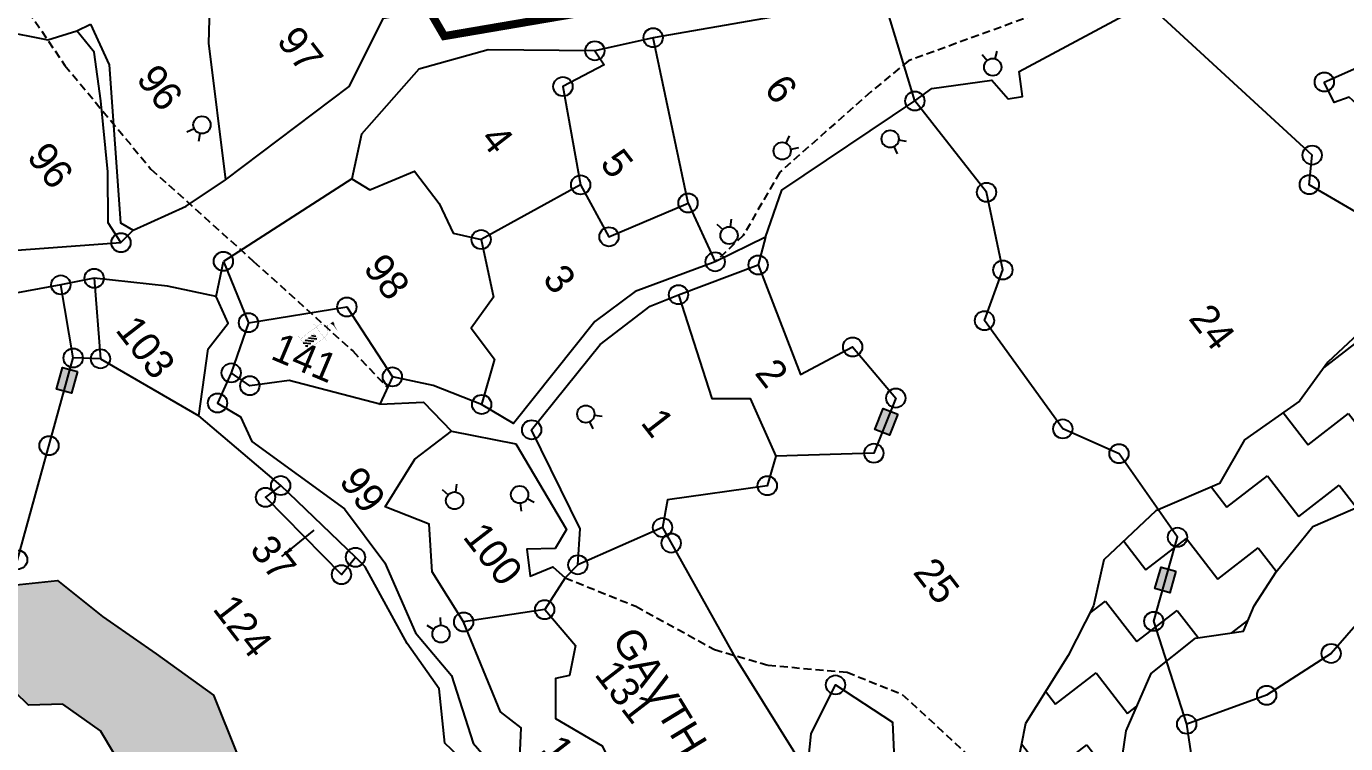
# Model space of a CAD drawing. Header units: metres. Extents: x 301302 to 305413, y 1949275 to 1952168.
# Drawn here: x 303532 to 304364, y 1950507 to 1950960 of the extents above; entities that cross this region are included whole.
import ezdxf

# ---------------------------------------------------------------- set-up
doc = ezdxf.new("R2010")
doc.units = ezdxf.units.M
doc.header["$MEASUREMENT"] = 0
doc.linetypes.add('DASHDOT', pattern=[1, 0.5, -0.25, 0, -0.25])
doc.linetypes.add('DASHED', pattern=[0.75, 0.5, -0.25])
for name, color, linetype in [('LINE_FOOTPATH', 1, 'DASHED'), ('OFF', 1, 'Continuous'), ('POLY_HATCH', 12, 'Continuous'), ('POLY_PARCEL', 6, 'Continuous'), ('POLY_ROAD', 30, 'Continuous'), ('POLY_WATER', 4, 'Continuous'), ('SYM_ARROW', 1, 'Continuous'), ('SYM_STONE', 1, 'Continuous'), ('SYM_WELL', 1, 'Continuous'), ('SYM_WORSHIP', 1, 'Continuous'), ('TEXT_MAPIN', 7, 'Continuous'), ('TEXT_PARCEL', 7, 'Continuous'), ('V_BOUND_STREAM_LINE', 7, 'DASHDOT')]:
    doc.layers.add(name, color=color, linetype=linetype)
doc.styles.get("Standard").update_dxf_attribs({"font": 'arial.ttf'})
doc.styles.add('TEXT_MAP', font='')
doc.styles.get('TEXT_MAP').set_extended_font_data('Kruti Dev 050')
doc.dimstyles.get("Standard").update_dxf_attribs({"dimtxt": 0.18, "dimasz": 0.18, "dimexe": 0.18, "dimexo": 0.0625, "dimgap": 0.09, "dimtad": 0, "dimtih": 1, "dimtoh": 1, "dimdec": 4, "dimzin": 0, "dimdsep": 46, "dimtxsty": 'Standard', "dimcen": 0.09, "dimadec": 0, "dimazin": 0, "dimtfac": 1, "dimtdec": 4, "dimtofl": 0, "dimtmove": 0, "dimatfit": 3, "dimfxl": 1, "dimtolj": 1, "dimtzin": 0, "dimarcsym": 0})
pattern_1 = [(307.6682, (300771.237, 1951408.114), (45.29126, -5.8275), [32.28976, -32.28976]), (37.6682, (300790.97, 1951382.555), (5.8275, 45.29126), [32.28976, -32.28976])]

# ---------------------------------------------------------------- blocks, each defined once
blk = doc.blocks.new('TEMPLE')
at = {"linetype": 'Continuous'}
blk.add_hatch(color=256, dxfattribs=at).paths.add_polyline_path([(0.28, 5.69), (0.6, 5.75), (0.95, 5.71), (1.39, 5.73), (0.49, 5.85), (0.21, 6.01), (-0.14, 6.06), (-0.15, 5.55), (-0.09, 5.55)])
h = blk.add_hatch(dxfattribs=at)
h.set_pattern_fill('ANSI31', color=256, scale=3.6, style=0)
h.set_pattern_definition([(45, (-94.63405, -100.65248), (-0.318198, 0.318198), [])])
h.paths.add_polyline_path([(-0.51, 2.32), (-0.51, 0), (0.49, 0), (0.49, 2.32)])
at = {"linetype": 'Continuous', "const_width": 0.018}
for points in [[(-1.16, 3.28), (-1.16, 3.69), (-0.97, 4.22), (-0.63, 4.55), (-0.33, 4.73), (-0.16, 4.99), (0.05, 4.8), (0.46, 4.5), (0.69, 4.36), (0.88, 4.09), (1.02, 3.76), (1.06, 3.28)], [(-0.16, 4.99), (-0.14, 6.06), (0.21, 6.01), (0.49, 5.85), (1.39, 5.73), (0.95, 5.71), (0.6, 5.75), (0.28, 5.69), (-0.09, 5.55), (-0.15, 5.55)], [(-1.78, 3.28), (1.75, 3.28)], [(-1.16, 0), (-1.16, 3.28)], [(-0.51, 0), (-0.51, 2.32), (0.49, 2.32), (0.49, 0)], [(1.06, 0), (1.06, 3.28)], [(-1.78, 0), (1.78, 0)]]:
    blk.add_lwpolyline(points, dxfattribs=at)
blk = doc.blocks.new('ONEMOTWELL')
at = {"layer": 'SYM_WELL'}
for points in [[(-0.473, 0.913), (-0.247, 0.477)], [(0.473, 0.913), (0.247, 0.477)]]:
    blk.add_lwpolyline(points, dxfattribs=at)
blk.add_circle((0, 0), 0.537, dxfattribs=at)
blk = doc.blocks.new('STONE')
blk.add_circle((0, 0), 0.851)
blk = doc.blocks.new('STONESQUAREFILLED')
blk.add_hatch(color=256).paths.add_polyline_path([(0.696, -0.481), (0.696, 0.481), (-0.696, 0.481), (-0.696, -0.481)])
blk.add_lwpolyline([(-0.696, 0.481), (0.696, 0.481), (0.696, -0.481), (-0.696, -0.481)], close=True)
blk = doc.blocks.new('TEXTARROW')
blk.add_leader([(0.04, -0.01), (8.68, -0.01)], dimstyle='Standard', override={"dimtxt": 2.5, "dimasz": 2.5, "dimexe": 1.25, "dimexo": 0.625, "dimgap": 0.625, "dimtad": 1, "dimtih": 0, "dimtoh": 0, "dimzin": 8, "dimcen": 2.5, "dimtofl": 1})

msp = doc.modelspace()

# ---------------------------------------------------------------- hatches: boundary and pattern name
at = {"layer": 'POLY_HATCH'}
h = msp.add_hatch(dxfattribs=at)
h.set_pattern_fill('ZIGZAG', color=256, scale=10.170004, angle=-52.33181, style=0)
h.set_pattern_definition(pattern_1)
h.paths.add_polyline_path([(302110.67, 1950632.08), (302082.74, 1950647.19), (302064.06, 1950665.92), (302055.78, 1950691.47), (302036.55, 1950695.32), (302008.59, 1950683.97), (301988.89, 1950694.68), (301969.73, 1950720.27), (301955.99, 1950740.41), (301942.7, 1950742.8), (301914.98, 1950728.03), (301887.66, 1950737.68), (301863.81, 1950758.44), (301845.99, 1950783.86), (301826.29, 1950794.57), (301797.6, 1950793.52), (301765.69, 1950804.44), (301733.06, 1950825.66), (301710.51, 1950861.89), (301695.4, 1950897.84), (301694.14, 1950925.2), (301693.2, 1950944.36), (301680.25, 1950949.43), (301656.16, 1950947.11), (301632.75, 1950950.13), (301610.68, 1950979.5), (301594.58, 1951018.3), (301583.75, 1951061.17), (301577.76, 1951099.34), (301591.63, 1951122.7), (301606.39, 1951137.11), (301602.43, 1951153.94), (301589.76, 1951166.46), (301573.03, 1951195.14), (301559.4, 1951221.38), (301560.99, 1951249.73), (301579.32, 1951281.35), (301593.01, 1951303.38), (301594.47, 1951314.75), (301576.79, 1951330.63), (301566, 1951357.87), (301571.88, 1951393.14), (301588.28, 1951425.7), (301587.47, 1951461.84), (301593.59, 1951493.68), (301606.22, 1951523.32), (301620.57, 1951539.82), (301640.2, 1951533.89), (301662.48, 1951516.73), (301678.44, 1951513.99), (301677.74, 1951529.71), (301670.45, 1951552.41), (301671.11, 1951578.84), (301690.85, 1951605.53), (301730.95, 1951621.42), (301770.75, 1951619), (301797.65, 1951611.44), (301813, 1951598.58), (301808.42, 1951578.77), (301810.71, 1951559.44), (301801.02, 1951536.89), (301799.22, 1951522.85), (301814.43, 1951519.52), (301830.91, 1951547.31), (301853.45, 1951590.63), (301889.95, 1951604.94), (301923.71, 1951597.86), (301955.66, 1951571.29), (301975.54, 1951535.41), (301982.04, 1951501.25), (302015.7, 1951488.06), (302048.58, 1951463.41), (302071.47, 1951429.86), (302081.33, 1951400.71), (302106.59, 1951401.52), (302139.43, 1951392.52), (302170.45, 1951364.03), (302190.87, 1951369.55), (302224.29, 1951359.79), (302248.73, 1951338.27), (302259.86, 1951313.72), (302294.89, 1951311.23), (302327.97, 1951298.79), (302352.71, 1951269.08), (302362.89, 1951231.73), (302362.56, 1951207.97), (302343.65, 1951203.62), (302343.94, 1951189.98), (302375.68, 1951177.72), (302395.53, 1951157.48), (302395.92, 1951123.43), (302388.06, 1951093.85), (302373.23, 1951084.21), (302352.6, 1951093), (302343.36, 1951079.23), (302359.19, 1951059.51), (302364.73, 1951039.08), (302364.92, 1951019.33), (302376.77, 1951011), (302397.19, 1950990.01), (302415.22, 1950976.8), (302446.34, 1950980.93), (302476.09, 1950974.37), (302505.46, 1950954.25), (302528.18, 1950945.87), (302562.83, 1950956.35), (302596.08, 1950945.26), (302622.68, 1950919.38), (302639.5, 1950896.81), (302639.45, 1950880.5), (302617.15, 1950860.26), (302616.93, 1950842.61), (302635.81, 1950836.09), (302656.78, 1950829.98), (302676.62, 1950809.74), (302702.97, 1950813.81), (302724.94, 1950831.37), (302748.13, 1950842.65), (302773.49, 1950849.57), (302790.69, 1950867.06), (302794.23, 1950905.36), (302825.49, 1950926.48), (302858.7, 1950931.02), (302892.36, 1950917.83), (302918.24, 1950902.25), (302932.9, 1950884.03), (302969.88, 1950891.49), (303001.42, 1950893.53), (303030.21, 1950874.17), (303050.53, 1950847.07), (303061.39, 1950815.07), (303057.47, 1950789.74), (303068.87, 1950772.63), (303095.5, 1950757.63), (303118.05, 1950721.4), (303136.94, 1950688.36), (303134.35, 1950662.86), (303157.07, 1950654.48), (303180.75, 1950632.38), (303193.12, 1950601.55), (303200.38, 1950567.97), (303209.24, 1950541.67), (303227.27, 1950528.46), (303253.31, 1950540.73), (303279.15, 1950540.79), (303300.05, 1950539.45), (303324.11, 1950557.42), (303349.4, 1950569.1), (303369.3, 1950570.61), (303391.24, 1950550.78), (303412.86, 1950539.14), (303431.12, 1950549.02), (303442.69, 1950559.76), (303435.13, 1950575.02), (303415.84, 1950583.63), (303388.86, 1950595.96), (303360.59, 1950619.33), (303333.75, 1950622.12), (303311.24, 1950616.19), (303296.99, 1950632.31), (303280.13, 1950644.01), (303282.25, 1950681.81), (303291.91, 1950698.12), (303319.89, 1950689.85), (303358.34, 1950664.61), (303388.76, 1950644.47), (303423.68, 1950650.38), (303446.76, 1950631.76), (303482.2, 1950623.7), (303507.07, 1950605.44), (303551.1, 1950610.17), (303579.44, 1950587.39), (303613.48, 1950563.89), (303649.51, 1950537.81), (303664.42, 1950500.56), (303698.37, 1950494.43), (303717.17, 1950469.42), (303727.97, 1950436.18), (303747.17, 1950405.33), (303767.63, 1950366.2), (303798.02, 1950336.8), (303820.91, 1950298.52), (303833.52, 1950274.89), (303835.11, 1950237.62), (303849.79, 1950216.62), (303885.75, 1950217.18), (303900.72, 1950198.45), (303888.24, 1950168.8), (303872.78, 1950165.59), (303866.63, 1950180.86), (303853.85, 1950194.09), (303832.02, 1950204.44), (303823.27, 1950231.05), (303808.42, 1950264.24), (303781.21, 1950286.86), (303762.15, 1950318.85), (303734.24, 1950345.04), (303707.44, 1950384.41), (303673.93, 1950416.53), (303655.83, 1950415.4), (303642.44, 1950437.39), (303621.63, 1950455.72), (303598.08, 1950461.66), (303594.53, 1950488.17), (303578.3, 1950515.17), (303554.42, 1950532.15), (303532.91, 1950531.46), (303507.14, 1950556.21), (303477.28, 1950571.65), (303460.85, 1950556.41), (303463.5, 1950536.38), (303507.9, 1950503.42), (303544.46, 1950485.96), (303567.26, 1950442.48), (303561.99, 1950419.42), (303537.82, 1950411.55), (303550.43, 1950387.91), (303584.26, 1950389.91), (303616.34, 1950378.23), (303630.38, 1950356.73), (303642.02, 1950321.07), (303675.85, 1950300.48), (303700.46, 1950266.61), (303714.15, 1950224.31), (303746.93, 1950209.07), (303770.4, 1950175.35), (303788.01, 1950131.97), (303816.93, 1950136.33), (303845.86, 1950118.12), (303856.45, 1950087.8), (303839.44, 1950067.99), (303835.66, 1950043.01), (303853.64, 1950029.68), (303880.2, 1950029.14), (303892.89, 1950010.71), (303901.26, 1949976.63), (303906.6, 1949950.46), (303912.1, 1949957.28), (303914.8, 1949978.35), (303924.21, 1950006.66), (303945.69, 1950020.68), (303973.27, 1950028.11), (303996.68, 1950021.03), (304021.02, 1950039.31), (304050.33, 1950051.15), (304077.53, 1950073.69), (304109.61, 1950084.6), (304136.93, 1950076.43), (304151.86, 1950093.61), (304163.47, 1950116.43), (304199.43, 1950116.99), (304223.22, 1950117.39), (304244.2, 1950109.46), (304269.65, 1950118.33), (304304.48, 1950141.62), (304336.64, 1950157.73), (304346.03, 1950154.2), (304354.58, 1950130.51), (304341.19, 1950129.93), (304320.26, 1950133.79), (304295.81, 1950123.64), (304286.01, 1950110.43), (304267.33, 1950104.74), (304241.83, 1950099.93), (304214.59, 1950090.71), (304193.23, 1950068.58), (304193.95, 1950047.06), (304195.23, 1950020.84), (304191.68, 1950002.19), (304183.69, 1949998.59), (304172.26, 1950008.75), (304153.12, 1950012.97), (304126.26, 1950011.23), (304096.6, 1950023.75), (304069.96, 1950019.09), (304039.37, 1950006.25), (304002.27, 1949983.25), (303972.99, 1949980.67), (303940.15, 1949977.39), (303925.68, 1949972.89), (303917.93, 1949953.05), (303909.71, 1949943.11), (303896, 1949953.57), (303859.97, 1949979.65), (303814.51, 1950017.95), (303797.4, 1950060.69), (303769.87, 1950094.36), (303732.83, 1950112.46), (303717.13, 1950148.08), (303690.09, 1950181.1), (303653.1, 1950195.15), (303635.27, 1950232.19), (303606.02, 1950261.45), (303570.69, 1950283.97), (303560.1, 1950314.29), (303548.08, 1950342.47), (303523.21, 1950360.74), (303508.71, 1950369.57), (303497.54, 1950395.33), (303492.44, 1950427.83), (303474.14, 1950452.2), (303449.97, 1950466.91), (303422.39, 1950459.47), (303397.2, 1950443.62), (303366.75, 1950454.51), (303333.8, 1950459.35), (303301.43, 1950446.16), (303282.75, 1950440.47), (303259.37, 1950456.81), (303229.77, 1950465.27), (303195.56, 1950455.79), (303177.26, 1950457.58), (303177.04, 1950478.45), (303165.87, 1950504.22), (303140.71, 1950520.21), (303110.52, 1950524.11), (303098.42, 1950547.1), (303086.19, 1950578.21), (303066.25, 1950603.37), (303038.32, 1950620.29), (303019.7, 1950633.12), (303023.57, 1950663.31), (303018.73, 1950688.83), (303005.04, 1950708.55), (302973.05, 1950725.43), (302967.77, 1950747.53), (302964.81, 1950778.6), (302947.94, 1950805.1), (302927.48, 1950821.64), (302897.41, 1950817.42), (302865.89, 1950824.39), (302839.65, 1950813.89), (302811.81, 1950790.86), (302783.03, 1950787.63), (302751.09, 1950777.86), (302727.69, 1950762.36), (302724.9, 1950736.08), (302715.28, 1950733.27), (302697.36, 1950742.54), (302668.32, 1950746.29), (302640.47, 1950723.26), (302625.36, 1950718.27), (302617.96, 1950741.8), (302610.78, 1950771.68), (302587.63, 1950794.36), (302562.36, 1950795.89), (302539.74, 1950804.61), (302526.64, 1950828.88), (302504.83, 1950848.49), (302475.88, 1950857.45), (302450.1, 1950859.62), (302433.03, 1950889.04), (302405.04, 1950910.03), (302381.13, 1950917.75), (302356.7, 1950916.86), (302344.59, 1950939.85), (302327.93, 1950963.42), (302301.48, 1950978.42), (302278.43, 1950983.72), (302267.75, 1951008.84), (302268.4, 1951036.55), (302284.13, 1951055.36), (302291.76, 1951083.32), (302284.76, 1951101.02), (302293.3, 1951122.49), (302299.16, 1951150.11), (302287.05, 1951173.1), (302278.94, 1951200.2), (302268.2, 1951229.38), (302251.19, 1951254.74), (302232.51, 1951249.05), (302211.39, 1951233.25), (302198.78, 1951234.3), (302190.94, 1951254.42), (302177.64, 1951281.62), (302157.23, 1951294.1), (302132.66, 1951292.07), (302110.95, 1951294.29), (302097.26, 1951314.01), (302074.73, 1951327.93), (302044.11, 1951328.41), (302005.92, 1951324.08), (301997.06, 1951336.23), (301991.93, 1951359.48), (301977.43, 1951390.88), (301948.88, 1951416.57), (301934.35, 1951416.14), (301918.94, 1951431.44), (301899.74, 1951439.72), (301877.71, 1951430.41), (301862.79, 1951445.07), (301838.6, 1951473.1), (301811.1, 1951493.44), (301778.4, 1951491.3), (301761.1, 1951514.38), (301737.57, 1951529.58), (301713.55, 1951522.85), (301701.74, 1951502.95), (301693.76, 1951476.77), (301673.92, 1951439.38), (301656.06, 1951422), (301644.19, 1951406.17), (301650.37, 1951400.16), (301669.75, 1951402.29), (301684.54, 1951395.74), (301683.5, 1951383.14), (301668.19, 1951358.48), (301656.15, 1951332.25), (301668.31, 1951305.2), (301682.06, 1951281.42), (301673.11, 1951265.79), (301660.63, 1951236.13), (301667.95, 1951207.39), (301683.59, 1951175.84), (301720.99, 1951155.95), (301732.89, 1951135.89), (301739.1, 1951093.97), (301754.22, 1951053.8), (301780.7, 1951025.48), (301790.99, 1951015.47), (301808.65, 1951013.19), (301820.29, 1951000.1), (301825.83, 1950971.01), (301837.67, 1950932.43), (301857.61, 1950907.27), (301879.21, 1950890.58), (301898.29, 1950867.85), (301917.03, 1950869.48), (301936, 1950877.45), (301945.62, 1950857.67), (301965.12, 1950829.1), (301990.78, 1950812.46), (302016.7, 1950811.43), (302047.17, 1950809.81), (302054.98, 1950803.01), (302056.99, 1950782.48), (302067.87, 1950754.44), (302087.54, 1950736.26), (302110.48, 1950739.09), (302120.8, 1950738.33), (302127.68, 1950728.76), (302124.2, 1950710.68), (302124.35, 1950689.24), (302126.42, 1950664.66), (302138.46, 1950645.73)])
h = msp.add_hatch(dxfattribs=at)
h.set_pattern_fill('ZIGZAG', color=256, scale=10.170004, angle=-52.33181, style=0)
h.set_pattern_definition(pattern_1)
h.paths.add_polyline_path([(304897.13, 1950967.93), (304886.35, 1950972.96), (304848.81, 1950981.67), (304842.61, 1951028.49), (304822.19, 1951028.93), (304798.37, 1951009.72), (304768.5, 1950994.07), (304731.79, 1950983.03), (304678.97, 1950969.42), (304631.06, 1950957.97), (304602.74, 1950925.4), (304564.54, 1950909.9), (304525.86, 1950890.75), (304477.68, 1950862.61), (304435.87, 1950826.21), (304423.43, 1950794.38), (304387.28, 1950780.47), (304352.45, 1950747.82), (304334.44, 1950723.21), (304299.75, 1950698.9), (304284.13, 1950671.19), (304243.86, 1950654.1), (304211.09, 1950623.04), (304204.6, 1950594.15), (304188.51, 1950562.79), (304161.65, 1950519.82), (304153.53, 1950478.14), (304168.27, 1950440.94), (304192.42, 1950419.23), (304196.39, 1950370.42), (304227.81, 1950332.91), (304254.63, 1950324.8), (304249.78, 1950344.94), (304237.2, 1950377.22), (304233.79, 1950423.17), (304218.16, 1950467.93), (304225.16, 1950515.33), (304240.92, 1950551.37), (304268.87, 1950573.77), (304299.16, 1950578.21), (304305.83, 1950594.07), (304319.72, 1950615.5), (304342.89, 1950644.09), (304384.18, 1950661.97), (304388.8, 1950676.24), (304403.39, 1950703.15), (304427.91, 1950727.85), (304454.45, 1950739.28), (304465.06, 1950771.35), (304492.68, 1950798.43), (304522.73, 1950801.05), (304548.15, 1950818.2), (304581.11, 1950836.23), (304621.24, 1950844.98), (304630.58, 1950874.42), (304654.17, 1950891.81), (304686.75, 1950899.67), (304720.18, 1950921.36), (304758.81, 1950925.66), (304794.77, 1950916.36), (304809.41, 1950921.9), (304828.55, 1950940.79), (304855.79, 1950957.71), (304891.1, 1950957.79)])

# ---------------------------------------------------------------- linework, layer by layer
at = {"layer": 'LINE_FOOTPATH', "ltscale": 10}
for points in [[(302979.67, 1951803.23), (302993.82, 1951759.47), (303012.03, 1951697.75), (303030.87, 1951652.1), (303056.06, 1951618.93), (303076.72, 1951594.89), (303089.36, 1951563.81), (303093.27, 1951464.53), (303111.65, 1951441.26), (303157.39, 1951423.95), (303210.2, 1951369.16), (303242.91, 1951331.69), (303294.21, 1951261.43), (303341.35, 1951184.58), (303399.26, 1951117.73), (303460.03, 1951047.19), (303511.92, 1951000.12), (303555.82, 1950935.08), (303610.12, 1950869.65), (303674.83, 1950811.43), (303737.39, 1950754.9), (303759.27, 1950731.79)], [(304712, 1951118.83), (304670.75, 1951112.84), (304609.58, 1951098.28), (304522.11, 1951074.83), (304393.03, 1951035.2), (304275.43, 1951003.37), (304220.7, 1950987.68), (304181.56, 1950972.07), (304087.94, 1950938.03), (304064.15, 1950918.34), (304006.74, 1950867.64), (303983.66, 1950827.79), (303965.95, 1950811.16)], [(303871.33, 1950611.8), (303915.89, 1950593.83), (303965.55, 1950566.54), (303999.33, 1950556.66), (304049.16, 1950552.19), (304083.99, 1950538.23), (304128.72, 1950497.01), (304176.65, 1950456.15), (304250.74, 1950401.29), (304326.5, 1950337.93), (304417.53, 1950264.73), (304501.75, 1950196.73), (304583.33, 1950105.06), (304678.02, 1950008.15), (304779.31, 1949913.53), (304853.36, 1949846.07), (304912.99, 1949782.83), (304981.16, 1949724.79), (305067.98, 1949652.52), (305115.63, 1949615.64), (305147.29, 1949584.19)]]:
    msp.add_lwpolyline(points, dxfattribs=at)
at = {"layer": 'OFF'}
for points in [[(303563.31, 1950956.9), (303571.9, 1950960.99)], [(303591.19, 1950823.24), (303598.95, 1950831.08)], [(303997.65, 1950826.68), (303993.03, 1950809.15)], [(303651.13, 1950789.37), (303655.78, 1950811.44)], [(303578.25, 1950749.96), (303640.2, 1950713.97)], [(303879.39, 1950620.02), (303871.33, 1950611.8)]]:
    msp.add_lwpolyline(points, dxfattribs=at)
at = {"layer": 'POLY_HATCH'}
for points in [[(304387.28, 1950780.47), (304352.45, 1950747.82), (304334.44, 1950723.21), (304299.75, 1950698.9), (304284.13, 1950671.19), (304243.86, 1950654.1), (304211.09, 1950623.04), (304204.6, 1950594.15), (304188.51, 1950562.79), (304161.65, 1950519.82), (304153.53, 1950478.14)], [(304218.16, 1950467.93), (304225.16, 1950515.33), (304240.92, 1950551.37), (304268.87, 1950573.77), (304299.16, 1950578.21), (304305.83, 1950594.07), (304319.72, 1950615.5), (304342.89, 1950644.09), (304384.18, 1950661.97)], [(303507.07, 1950605.44), (303551.1, 1950610.17), (303579.44, 1950587.39), (303613.48, 1950563.89), (303649.51, 1950537.81), (303664.42, 1950500.56)], [(303594.53, 1950488.17), (303578.3, 1950515.17), (303554.42, 1950532.15), (303532.91, 1950531.46), (303507.14, 1950556.21)]]:
    msp.add_lwpolyline(points, dxfattribs=at)
at = {"layer": 'POLY_PARCEL'}
for points in [[(303647.51, 1950986.89), (303646.35, 1950949.15), (303657.11, 1950862.84)], [(304091.9, 1950912.61), (304072.12, 1950977.86)], [(304091.9, 1950912.61), (304102.51, 1950920.55), (304140.39, 1950925.82), (304150.8, 1950914.01), (304159.71, 1950915.48), (304157.65, 1950931.15), (304238.17, 1950974.24)], [(304513.08, 1950778.2), (304448.35, 1950776.68), (304378.8, 1950837.43), (304340.67, 1950859.81), (304342.48, 1950878.47), (304238.17, 1950974.24)], [(303515.37, 1950957.05), (303544.97, 1950951.17), (303563.31, 1950956.9)], [(303948.85, 1950848.25), (303926.82, 1950952.53)], [(303890.09, 1950944.31), (303895.86, 1950935.37), (303869.94, 1950921.71), (303881.1, 1950859.69)], [(303997.65, 1950826.68), (304007.94, 1950856.3), (304091.9, 1950912.61)], [(304263.36, 1950519.44), (304242.6, 1950584.34), (304257.53, 1950637.37), (304220.68, 1950690.11), (304185.18, 1950705.74), (304135.79, 1950774.06), (304147.43, 1950805.99), (304137.14, 1950855.01), (304091.9, 1950912.61)], [(303736.73, 1950863.58), (303748.07, 1950856.57), (303776.32, 1950868.36), (303791.82, 1950847.94), (303800.72, 1950829.26), (303818.32, 1950825.2)], [(303881.1, 1950859.69), (303818.32, 1950825.2)], [(303881.1, 1950859.69), (303898.98, 1950826.94), (303948.85, 1950848.25)], [(303948.85, 1950848.25), (303965.95, 1950811.16)], [(303818.32, 1950825.2), (303826.14, 1950788.83), (303812.05, 1950769.26), (303826.79, 1950749.83), (303818.67, 1950721.16)], [(303993.03, 1950809.15), (304019.82, 1950740.04), (304052.65, 1950757.44), (304079.86, 1950725.19), (304066.08, 1950690.39), (304004.19, 1950688.6)], [(303561.04, 1950750.48), (303553.27, 1950796.6)], [(303574.27, 1950800.73), (303578.25, 1950749.96)], [(303942.79, 1950790.39), (303963.78, 1950724.86), (303987.97, 1950725.02), (304004.19, 1950688.6)], [(303671.58, 1950772.74), (303733.69, 1950782.66), (303762.37, 1950738.54)], [(303450.68, 1950430.8), (303525.99, 1950623.19), (303561.04, 1950750.48)], [(303578.25, 1950749.96), (303561.04, 1950750.48)], [(304518.5, 1950749.5), (304459.28, 1950724.95), (304394.04, 1950609.41), (304354.43, 1950564.08), (304313.76, 1950537.67), (304263.36, 1950519.44)], [(303754.53, 1950721.43), (303697.32, 1950736.33), (303672.43, 1950732.99), (303660.71, 1950741.06)], [(303807.3, 1950583.95), (303787.47, 1950615.46), (303785.65, 1950645.54), (303757.82, 1950656.59), (303776.6, 1950686.69), (303799.58, 1950704.32)], [(304004.19, 1950688.6), (303998.82, 1950669.9), (303935.92, 1950661.02), (303932.78, 1950643.52)], [(303691.93, 1950669.99), (303682.39, 1950662.57), (303730.23, 1950613.81), (303739.07, 1950624.75)], [(303932.78, 1950643.52), (303879.39, 1950620.02)], [(303932.78, 1950643.52), (303977.72, 1950562.98), (304023.96, 1950488.8)], [(303871.33, 1950611.8), (303858.43, 1950591.72)], [(303858.43, 1950591.72), (303807.3, 1950583.95)], [(303858.43, 1950591.72), (303877.91, 1950569.06), (303874, 1950550.16), (303865.19, 1950548.32), (303865.29, 1950522.93), (303894.79, 1950505.69), (303908.79, 1950477.13)], [(303842.66, 1950497.93), (303843.51, 1950517.2), (303830.47, 1950527.24), (303807.3, 1950583.95)], [(304023.96, 1950488.8), (304026.59, 1950513.42), (304041.85, 1950544.26), (304077.86, 1950520.65), (304081.15, 1950444.7), (304118.98, 1950404.45)], [(304269.99, 1950475.84), (304263.36, 1950519.44)]]:
    msp.add_lwpolyline(points, dxfattribs=at)
msp.add_lwpolyline([(304350.13, 1950924.59), (304392.67, 1950943.51), (304409.48, 1950920.4), (304375.14, 1950906.52), (304365.76, 1950915), (304356.31, 1950911.57)], close=True, dxfattribs=at)
at = {"layer": 'POLY_ROAD'}
for points in [[(303997.65, 1950826.68), (303965.95, 1950811.16)], [(303965.95, 1950811.16), (303915.43, 1950792.44), (303890.12, 1950773.43), (303838.8, 1950709.05), (303818.67, 1950721.16)], [(303942.79, 1950790.39), (303993.03, 1950809.15)], [(303879.39, 1950620.02), (303880.81, 1950642.71), (303850.19, 1950705.2), (303893.33, 1950759.05), (303924.94, 1950783.19), (303942.79, 1950790.39)], [(303762.37, 1950738.54), (303754.53, 1950721.43)], [(303818.67, 1950721.16), (303788.12, 1950733.14), (303762.37, 1950738.54)], [(303754.53, 1950721.43), (303782.02, 1950722.63), (303799.58, 1950704.32)], [(303799.58, 1950704.32), (303840.15, 1950696.4), (303872.15, 1950642.35), (303864.95, 1950630.2), (303847.08, 1950629.84), (303849.36, 1950612.91), (303863.49, 1950618.81), (303871.33, 1950611.8)]]:
    msp.add_lwpolyline(points, dxfattribs=at)
at = {"layer": 'POLY_WATER'}
for points in [[(304072.12, 1950977.86), (303926.82, 1950952.53)], [(303657.11, 1950862.84), (303735.12, 1950921.68), (303756.78, 1950964.92), (303785.62, 1950969.82)], [(303571.9, 1950960.99), (303583.72, 1950935.53), (303590.97, 1950835.75), (303598.95, 1950831.08)], [(303591.19, 1950823.24), (303583.16, 1950835.72), (303582.91, 1950867.88), (303578.47, 1950912.8), (303574.34, 1950943.5), (303563.31, 1950956.9)], [(303926.82, 1950952.53), (303890.09, 1950944.31)], [(303890.09, 1950944.31), (303822.71, 1950944.91), (303778.99, 1950932.72), (303742.92, 1950891.65), (303736.73, 1950863.58)], [(303598.95, 1950831.08), (303632.37, 1950846.27), (303657.11, 1950862.84)], [(303736.73, 1950863.58), (303655.78, 1950811.44)], [(303508.25, 1950817.32), (303591.19, 1950823.24)], [(303655.78, 1950811.44), (303671.58, 1950772.74)], [(303553.27, 1950796.6), (303466.47, 1950780.73), (303433.81, 1950782.09), (303364.41, 1950802.53)], [(303574.27, 1950800.73), (303553.27, 1950796.6)], [(303651.13, 1950789.37), (303620.47, 1950795.89), (303574.27, 1950800.73)], [(303640.2, 1950713.97), (303646.25, 1950756.22), (303658.84, 1950772.44), (303651.13, 1950789.37)], [(303671.58, 1950772.74), (303660.71, 1950741.06)], [(303660.71, 1950741.06), (303652.12, 1950722.06), (303666.57, 1950713.38), (303673.67, 1950697.86), (303732.11, 1950655.27), (303757.58, 1950621.17), (303776.91, 1950577.15), (303799.73, 1950550.19), (303813.41, 1950507.55), (303822.99, 1950496.26), (303842.66, 1950497.93)], [(303691.93, 1950669.99), (303640.2, 1950713.97)], [(303739.07, 1950624.75), (303691.93, 1950669.99)], [(303821.83, 1950482.36), (303795.4, 1950507.45), (303791.82, 1950541.69), (303771.6, 1950570.44), (303745.29, 1950618.79), (303739.07, 1950624.75)]]:
    msp.add_lwpolyline(points, dxfattribs=at)
at = {"layer": 'V_BOUND_STREAM_LINE', "ltscale": 10, "const_width": 5.09}
msp.add_lwpolyline([(305060.23, 1951230.31), (305015.12, 1951251.4), (304886.86, 1951224.63), (304811.1, 1951208.42), (304703.15, 1951164.28), (304582.09, 1951119.24), (304433.08, 1951072.61), (304266.37, 1951023.07), (304168.22, 1951008.02), (304043.91, 1950985.07), (303894.69, 1950970.55), (303795.11, 1950953.55), (303785.62, 1950969.82)], dxfattribs=at)

# ---------------------------------------------------------------- block references
at = {"layer": 'SYM_ARROW', "xscale": 3.051001310413501, "yscale": 3.051001310413501, "zscale": 3.051001310413501, "rotation": 39.5336697864043}
msp.add_blockref('TEXTARROW', (303692.56, 1950625.12), dxfattribs=at)
at = {"layer": 'SYM_STONE'}
for name, p, xscale, yscale, zscale, rotation in [('STONE', (303926.82, 1950952.53), 7.119003057631502, 7.119003057631502, 7.119003057631502, 307.6681860619397), ('STONE', (303890.09, 1950944.31), 7.119003057631502, 7.119003057631502, 7.119003057631502, 307.6681860619397), ('STONE', (303869.94, 1950921.71), 7.119003057631502, 7.119003057631502, 7.119003057631502, 307.6681860619397), ('STONE', (304350.13, 1950924.59), 7.119003057631502, 7.119003057631502, 7.119003057631502, 307.6681860619397), ('STONE', (304091.9, 1950912.61), 7.119003057631502, 7.119003057631502, 7.119003057631502, 307.6681860619397), ('STONE', (304342.48, 1950878.47), 7.119003057631502, 7.119003057631502, 7.119003057631502, 307.6681860619397), ('STONE', (303881.1, 1950859.69), 7.119003057631502, 7.119003057631502, 7.119003057631502, 307.6681860619397), ('STONE', (304340.67, 1950859.81), 7.119003057631502, 7.119003057631502, 7.119003057631502, 307.6681860619397), ('STONE', (304137.14, 1950855.01), 7.119003057631502, 7.119003057631502, 7.119003057631502, 307.6681860619397), ('STONE', (303948.85, 1950848.25), 7.119003057631502, 7.119003057631502, 7.119003057631502, 307.6681860619397), ('STONE', (303898.98, 1950826.94), 7.119003057631502, 7.119003057631502, 7.119003057631502, 307.6681860619397), ('STONE', (303591.19, 1950823.24), 7.119003057631502, 7.119003057631502, 7.119003057631502, 307.6681860619397), ('STONE', (303818.32, 1950825.2), 7.119003057631502, 7.119003057631502, 7.119003057631502, 307.6681860619397), ('STONE', (303655.78, 1950811.44), 7.119003057631502, 7.119003057631502, 7.119003057631502, 307.6681860619397), ('STONE', (303965.95, 1950811.16), 7.119003057631502, 7.119003057631502, 7.119003057631502, 307.6681860619397), ('STONE', (303993.03, 1950809.15), 7.119003057631502, 7.119003057631502, 7.119003057631502, 307.6681860619397), ('STONE', (303574.27, 1950800.73), 7.119003057631502, 7.119003057631502, 7.119003057631502, 307.6681860619397), ('STONE', (304147.43, 1950805.99), 7.119003057631502, 7.119003057631502, 7.119003057631502, 307.6681860619397), ('STONE', (303553.27, 1950796.6), 7.119003057631502, 7.119003057631502, 7.119003057631502, 307.6681860619397), ('STONE', (303942.79, 1950790.39), 7.119003057631502, 7.119003057631502, 7.119003057631502, 307.6681860619397), ('STONE', (303733.69, 1950782.66), 7.119003057631502, 7.119003057631502, 7.119003057631502, 307.6681860619397), ('STONE', (303671.58, 1950772.74), 7.119003057631502, 7.119003057631502, 7.119003057631502, 307.6681860619397), ('STONE', (304135.79, 1950774.06), 7.119003057631502, 7.119003057631502, 7.119003057631502, 307.6681860619397), ('STONE', (304052.65, 1950757.44), 7.119003057631502, 7.119003057631502, 7.119003057631502, 307.6681860619397), ('STONE', (303561.04, 1950750.48), 7.119003057631502, 7.119003057631502, 7.119003057631502, 307.6681860619397), ('STONE', (303578.25, 1950749.96), 7.119003057631502, 7.119003057631502, 7.119003057631502, 307.6681860619397), ('STONESQUAREFILLED', (303557.15, 1950736.34), 10.170004368045, 10.170004368045, 10.170004368045, 254.6025429847594), ('STONE', (303660.71, 1950741.06), 7.119003057631502, 7.119003057631502, 7.119003057631502, 307.6681860619397), ('STONE', (303762.37, 1950738.54), 7.119003057631502, 7.119003057631502, 7.119003057631502, 307.6681860619397), ('STONE', (303672.43, 1950732.99), 7.119003057631502, 7.119003057631502, 7.119003057631502, 307.6681860619397), ('STONE', (303652.12, 1950722.06), 7.119003057631502, 7.119003057631502, 7.119003057631502, 307.6681860619397), ('STONE', (303818.67, 1950721.16), 7.119003057631502, 7.119003057631502, 7.119003057631502, 307.6681860619397), ('STONE', (304079.86, 1950725.19), 7.119003057631502, 7.119003057631502, 7.119003057631502, 307.6681860619397), ('STONESQUAREFILLED', (304073.92, 1950710.18), 10.170004368045, 10.170004368045, 10.170004368045, 248.3876102851711), ('STONE', (303850.19, 1950705.2), 7.119003057631502, 7.119003057631502, 7.119003057631502, 307.6681860619397), ('STONE', (304185.18, 1950705.74), 7.119003057631502, 7.119003057631502, 7.119003057631502, 307.6681860619397), ('STONE', (303545.8, 1950695.15), 7.119003057631502, 7.119003057631502, 7.119003057631502, 307.6681860619397), ('STONE', (304066.08, 1950690.39), 7.119003057631502, 7.119003057631502, 7.119003057631502, 307.6681860619397), ('STONE', (304220.68, 1950690.11), 7.119003057631502, 7.119003057631502, 7.119003057631502, 307.6681860619397), ('STONE', (303691.93, 1950669.99), 7.119003057631502, 7.119003057631502, 7.119003057631502, 307.6681860619397), ('STONE', (303998.82, 1950669.9), 7.119003057631502, 7.119003057631502, 7.119003057631502, 307.6681860619397), ('STONE', (303682.39, 1950662.57), 7.119003057631502, 7.119003057631502, 7.119003057631502, 307.6681860619397), ('STONE', (303932.78, 1950643.52), 7.119003057631502, 7.119003057631502, 7.119003057631502, 307.6681860619397), ('STONE', (304257.53, 1950637.37), 7.119003057631502, 7.119003057631502, 7.119003057631502, 307.6681860619397), ('STONE', (303938.26, 1950633.71), 7.119003057631502, 7.119003057631502, 7.119003057631502, 307.6681860619397), ('STONE', (303525.99, 1950623.19), 7.119003057631502, 7.119003057631502, 7.119003057631502, 307.6681860619397), ('STONE', (303739.07, 1950624.75), 7.119003057631502, 7.119003057631502, 7.119003057631502, 307.6681860619397), ('STONE', (303879.39, 1950620.02), 7.119003057631502, 7.119003057631502, 7.119003057631502, 307.6681860619397), ('STONE', (303730.23, 1950613.81), 7.119003057631502, 7.119003057631502, 7.119003057631502, 307.6681860619397), ('STONESQUAREFILLED', (304249.95, 1950610.45), 10.170004368045, 10.170004368045, 10.170004368045, 254.2743602595095), ('STONE', (303858.43, 1950591.72), 7.119003057631502, 7.119003057631502, 7.119003057631502, 307.6681860619397), ('STONE', (304242.6, 1950584.34), 7.119003057631502, 7.119003057631502, 7.119003057631502, 307.6681860619397), ('STONE', (303807.3, 1950583.95), 7.119003057631502, 7.119003057631502, 7.119003057631502, 307.6681860619397), ('STONE', (304354.43, 1950564.08), 7.119003057631502, 7.119003057631502, 7.119003057631502, 307.6681860619397), ('STONE', (304041.85, 1950544.26), 7.119003057631502, 7.119003057631502, 7.119003057631502, 307.6681860619397), ('STONE', (304313.76, 1950537.67), 7.119003057631502, 7.119003057631502, 7.119003057631502, 307.6681860619397), ('STONE', (304263.36, 1950519.44), 7.119003057631502, 7.119003057631502, 7.119003057631502, 307.6681860619397)]:
    msp.add_blockref(name, p, dxfattribs=dict(at, xscale=xscale, yscale=yscale, zscale=zscale, rotation=rotation))
at = {"layer": 'SYM_WELL', "xscale": 10.170004368045, "yscale": 10.170004368045, "zscale": 10.170004368045}
for p, rotation in [((304141.01, 1950933.98), 12.62474769002305), ((303642.29, 1950897.53), 141.5598171017891), ((304076.33, 1950888.72), 233.7676718866959), ((304008.22, 1950881.12), 307.6681860619397), ((303974.71, 1950827.78), 19.90494782135833), ((303884.39, 1950715.1), 234.14695478334), ((303801.58, 1950660.47), 20.12259069914378), ((303842.64, 1950664.28), 213.8281357511576), ((303793.04, 1950576.35), 30.38443102590002)]:
    msp.add_blockref('ONEMOTWELL', p, dxfattribs=dict(at, rotation=rotation))
at = {"layer": 'SYM_WORSHIP', "xscale": 3.801511331714957, "yscale": 3.801511331714957, "zscale": 3.801511331714957, "rotation": 307.6681860619397}
msp.add_blockref('TEMPLE', (303707.06, 1950758.93), dxfattribs=at)

# ---------------------------------------------------------------- texts
at = {"layer": 'TEXT_MAPIN', "ltscale": 10}
msp.add_text('GAVTHAN', height=18.306, rotation=301.33279, dxfattribs=at).set_placement((303900.38, 1950573.24))
at = {"layer": 'TEXT_PARCEL', "style": 'TEXT_MAP'}
for s, height, rotation, p in [('97', 18.306, 307.66819, (303688.84, 1950950.44)), ('96', 18.306, 307.66819, (303600.29, 1950926.35)), ('6', 18.31, 307.66819, (303996.21, 1950920.11)), ('4', 18.31, 307.66819, (303817.12, 1950888.49)), ('96', 18.306, 307.66819, (303531.23, 1950877.25)), ('5', 18.31, 307.66819, (303892.74, 1950873.13)), ('98', 18.306, 307.66819, (303743.46, 1950807)), ('3', 18.31, 307.66819, (303856.52, 1950800.22)), ('24', 18.306, 307.66819, (304264.02, 1950775.28)), ('103', 18.306, 307.66819, (303587.17, 1950768.04)), ('141', 18.306, 337.1145, (303684.81, 1950750.2)), ('2', 18.31, 307.66819, (303990.39, 1950740.82)), ('1', 18.31, 307.66819, (303918.44, 1950709.55)), ('99', 18.306, 307.66819, (303728.17, 1950672.59)), ('100', 18.306, 307.66819, (303806.26, 1950637.53)), ('37', 18.306, 307.66819, (303671.81, 1950629.53)), ('25', 18.306, 307.66819, (304090.18, 1950615.18)), ('124', 18.306, 307.66819, (303648.47, 1950592.07)), ('131', 18.306, 307.66819, (303889.3, 1950550.73)), ('101', 18.306, 307.66819, (303855.35, 1950503.44))]:
    msp.add_text(s, height=height, rotation=rotation, dxfattribs=at).set_placement(p)

doc.saveas('drawing.dxf')
